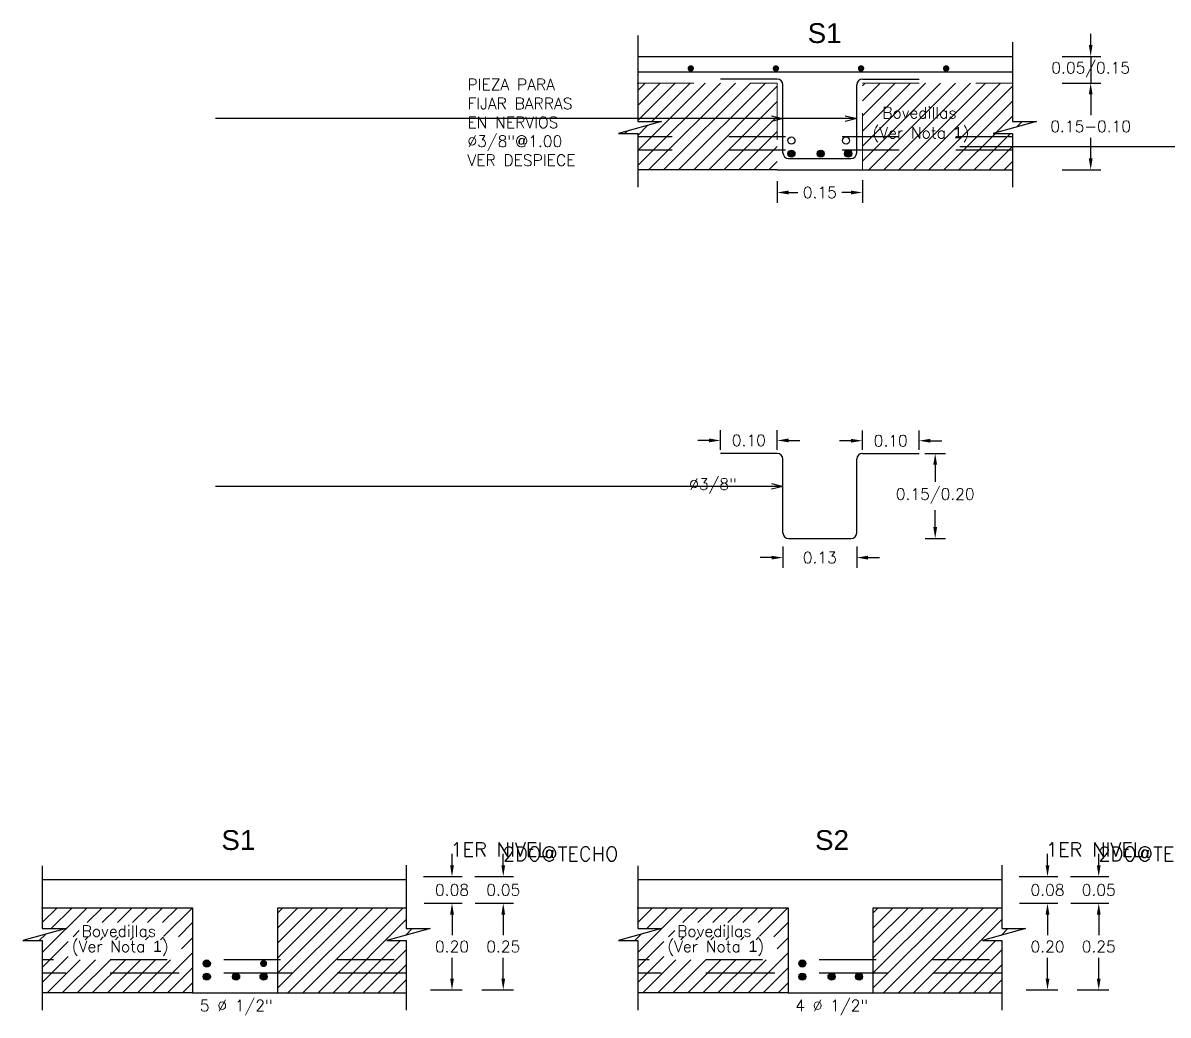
# Model space of a CAD drawing. Header units: metres. Extents: x -44 to 358, y -246 to 48.
# Drawn here: x 4.577 to 6.596, y 17.524 to 19.274 of the extents above; entities that cross this region are included whole.
import ezdxf

# ---------------------------------------------------------------- set-up
doc = ezdxf.new("R2010")
doc.units = ezdxf.units.M
doc.header["$LTSCALE"] = 0.3
doc.header["$PDMODE"] = 3
doc.linetypes.add('HIDDEN', pattern=[9.525, 6.35, -3.175])
doc.linetypes.add('HIDDEN2', pattern=[4.7625, 3.175, -1.5875])
for name, color, linetype in [('ACERO', 5, 'Continuous'), ('BORDE', 7, 'Continuous'), ('BP', 3, 'Continuous'), ('DIMTEXTO', 4, 'Continuous'), ('HATCH MUROS', 8, 'Continuous')]:
    doc.layers.add(name, color=color, linetype=linetype)
doc.layers.add('Losa', color=8, linetype='HIDDEN', lineweight=18)
doc.styles.add('Arial', font='arial.ttf')
doc.styles.add('SIMPLEX', font='simplex_.ttf', dxfattribs={"height": 0.2})
doc.styles.add('SMPLEX', font='simplex.shx')
doc.dimstyles.new('DIM10', dxfattribs={"dimscale": 0.1, "dimtxt": 0.2, "dimasz": 0.2, "dimexe": 0.18, "dimexo": 0.0625, "dimgap": 0.1, "dimtad": 0, "dimtih": 1, "dimtoh": 1, "dimzin": 0, "dimdsep": 46, "dimtxsty": 'SIMPLEX', "dimcen": 0.09, "dimclrd": 4, "dimclre": 4, "dimclrt": 4, "dimadec": 0, "dimazin": 0, "dimtfac": 1, "dimtofl": 0, "dimtmove": 0, "dimatfit": 3, "dimfxl": 0.5, "dimfxlon": 1, "dimtolj": 1, "dimtzin": 0, "dimarcsym": 0})

# ---------------------------------------------------------------- blocks, each defined once
blk = doc.blocks.new('*D185')
at = {"layer": 'DEFPOINTS', "color": 0, "transparency": 16777216}
for p in [(6.3229, 17.7684), (6.3275, 17.7214), (6.383, 17.7214)]:
    blk.add_point(p, dxfattribs=at)
at = {"layer": 'DIMTEXTO', "color": 4, "lineweight": -2, "transparency": 16777216}
for p, q in [((6.383, 17.7884), (6.383, 17.8084)), ((6.333, 17.7684), (6.401, 17.7684)), ((6.3337, 17.7214), (6.401, 17.7214)), ((6.383, 17.7014), (6.383, 17.6814))]:
    blk.add_line(p, q, dxfattribs=at)
at = {"layer": 'DIMTEXTO', "color": 4, "transparency": 16777216}
for points in [[(6.3797, 17.7884), (6.3863, 17.7884), (6.383, 17.7684)], [(6.3797, 17.7014), (6.3863, 17.7014), (6.383, 17.7214)]]:
    blk.add_solid(points, dxfattribs=at)
at = {"layer": 'DIMTEXTO', "color": 4, "transparency": 16777216, "insert": (6.383, 17.7449), "char_height": 0.02, "attachment_point": 5, "style": 'SMPLEX'}
blk.add_mtext('\\A1;0.08', dxfattribs=at)
blk = doc.blocks.new('*D186')
at = {"layer": 'DEFPOINTS', "color": 0, "transparency": 16777216}
for p in [(6.3275, 17.7214), (6.3389, 17.5686), (6.383, 17.5686)]:
    blk.add_point(p, dxfattribs=at)
at = {"layer": 'DIMTEXTO', "color": 4, "lineweight": -2, "transparency": 16777216}
for p, q in [((6.3337, 17.7214), (6.401, 17.7214)), ((6.383, 17.7014), (6.383, 17.665)), ((6.383, 17.5886), (6.383, 17.625)), ((6.3452, 17.5686), (6.401, 17.5686))]:
    blk.add_line(p, q, dxfattribs=at)
at = {"layer": 'DIMTEXTO', "color": 4, "transparency": 16777216}
for points in [[(6.3797, 17.7014), (6.3863, 17.7014), (6.383, 17.7214)], [(6.3797, 17.5886), (6.3863, 17.5886), (6.383, 17.5686)]]:
    blk.add_solid(points, dxfattribs=at)
at = {"layer": 'DIMTEXTO', "color": 4, "transparency": 16777216, "insert": (6.383, 17.645), "char_height": 0.02, "attachment_point": 5, "style": 'SMPLEX'}
blk.add_mtext('\\A1;0.20', dxfattribs=at)
blk = doc.blocks.new('*D208')
at = {"layer": 'DEFPOINTS', "color": 0, "transparency": 16777216}
for p in [(6.4131, 17.7684), (6.4177, 17.7214), (6.4733, 17.7214)]:
    blk.add_point(p, dxfattribs=at)
at = {"layer": 'DIMTEXTO', "color": 4, "lineweight": -2, "transparency": 16777216}
for p, q in [((6.4733, 17.7884), (6.4733, 17.8084)), ((6.4233, 17.7684), (6.4913, 17.7684)), ((6.424, 17.7214), (6.4913, 17.7214)), ((6.4733, 17.7014), (6.4733, 17.6814))]:
    blk.add_line(p, q, dxfattribs=at)
at = {"layer": 'DIMTEXTO', "color": 4, "transparency": 16777216}
for points in [[(6.4699, 17.7884), (6.4766, 17.7884), (6.4733, 17.7684)], [(6.4699, 17.7014), (6.4766, 17.7014), (6.4733, 17.7214)]]:
    blk.add_solid(points, dxfattribs=at)
at = {"layer": 'DIMTEXTO', "color": 4, "transparency": 16777216, "insert": (6.4733, 17.7449), "char_height": 0.02, "attachment_point": 5, "style": 'SMPLEX'}
blk.add_mtext('\\A1;0.05', dxfattribs=at)
blk = doc.blocks.new('*D209')
at = {"layer": 'DEFPOINTS', "color": 0, "transparency": 16777216}
for p in [(6.4177, 17.7214), (6.4292, 17.5686), (6.4733, 17.5686)]:
    blk.add_point(p, dxfattribs=at)
at = {"layer": 'DIMTEXTO', "color": 4, "lineweight": -2, "transparency": 16777216}
for p, q in [((6.424, 17.7214), (6.4913, 17.7214)), ((6.4733, 17.7014), (6.4733, 17.665)), ((6.4733, 17.5886), (6.4733, 17.625)), ((6.4354, 17.5686), (6.4913, 17.5686))]:
    blk.add_line(p, q, dxfattribs=at)
at = {"layer": 'DIMTEXTO', "color": 4, "transparency": 16777216}
for points in [[(6.4699, 17.7014), (6.4766, 17.7014), (6.4733, 17.7214)], [(6.4699, 17.5886), (6.4766, 17.5886), (6.4733, 17.5686)]]:
    blk.add_solid(points, dxfattribs=at)
at = {"layer": 'DIMTEXTO', "color": 4, "transparency": 16777216, "insert": (6.4733, 17.645), "char_height": 0.02, "attachment_point": 5, "style": 'SMPLEX'}
blk.add_mtext('\\A1;0.25', dxfattribs=at)
blk = doc.blocks.new('*D192')
at = {"layer": 'DEFPOINTS', "color": 0, "transparency": 16777216}
for p in [(5.2735, 17.7684), (5.2781, 17.7214), (5.3336, 17.7214)]:
    blk.add_point(p, dxfattribs=at)
at = {"layer": 'DIMTEXTO', "color": 4, "lineweight": -2, "transparency": 16777216}
for p, q in [((5.3336, 17.7884), (5.3336, 17.8084)), ((5.2836, 17.7684), (5.3516, 17.7684)), ((5.2843, 17.7214), (5.3516, 17.7214)), ((5.3336, 17.7014), (5.3336, 17.6814))]:
    blk.add_line(p, q, dxfattribs=at)
at = {"layer": 'DIMTEXTO', "color": 4, "transparency": 16777216}
for points in [[(5.3303, 17.7884), (5.337, 17.7884), (5.3336, 17.7684)], [(5.3303, 17.7014), (5.337, 17.7014), (5.3336, 17.7214)]]:
    blk.add_solid(points, dxfattribs=at)
at = {"layer": 'DIMTEXTO', "color": 4, "transparency": 16777216, "insert": (5.3336, 17.7449), "char_height": 0.02, "attachment_point": 5, "style": 'SMPLEX'}
blk.add_mtext('\\A1;0.08', dxfattribs=at)
blk = doc.blocks.new('*D193')
at = {"layer": 'DEFPOINTS', "color": 0, "transparency": 16777216}
for p in [(5.2781, 17.7214), (5.2895, 17.5686), (5.3336, 17.5686)]:
    blk.add_point(p, dxfattribs=at)
at = {"layer": 'DIMTEXTO', "color": 4, "lineweight": -2, "transparency": 16777216}
for p, q in [((5.2843, 17.7214), (5.3516, 17.7214)), ((5.3336, 17.7014), (5.3336, 17.665)), ((5.3336, 17.5886), (5.3336, 17.625)), ((5.2958, 17.5686), (5.3516, 17.5686))]:
    blk.add_line(p, q, dxfattribs=at)
at = {"layer": 'DIMTEXTO', "color": 4, "transparency": 16777216}
for points in [[(5.3303, 17.7014), (5.337, 17.7014), (5.3336, 17.7214)], [(5.3303, 17.5886), (5.337, 17.5886), (5.3336, 17.5686)]]:
    blk.add_solid(points, dxfattribs=at)
at = {"layer": 'DIMTEXTO', "color": 4, "transparency": 16777216, "insert": (5.3336, 17.645), "char_height": 0.02, "attachment_point": 5, "style": 'SMPLEX'}
blk.add_mtext('\\A1;0.20', dxfattribs=at)
blk = doc.blocks.new('*D194')
at = {"layer": 'DEFPOINTS', "color": 0, "transparency": 16777216}
for p in [(5.3637, 17.7684), (5.3683, 17.7214), (5.4239, 17.7214)]:
    blk.add_point(p, dxfattribs=at)
at = {"layer": 'DIMTEXTO', "color": 4, "lineweight": -2, "transparency": 16777216}
for p, q in [((5.4239, 17.7884), (5.4239, 17.8084)), ((5.3739, 17.7684), (5.4419, 17.7684)), ((5.3746, 17.7214), (5.4419, 17.7214)), ((5.4239, 17.7014), (5.4239, 17.6814))]:
    blk.add_line(p, q, dxfattribs=at)
at = {"layer": 'DIMTEXTO', "color": 4, "transparency": 16777216}
for points in [[(5.4206, 17.7884), (5.4272, 17.7884), (5.4239, 17.7684)], [(5.4206, 17.7014), (5.4272, 17.7014), (5.4239, 17.7214)]]:
    blk.add_solid(points, dxfattribs=at)
at = {"layer": 'DIMTEXTO', "color": 4, "transparency": 16777216, "insert": (5.4239, 17.7449), "char_height": 0.02, "attachment_point": 5, "style": 'SMPLEX'}
blk.add_mtext('\\A1;0.05', dxfattribs=at)
blk = doc.blocks.new('*D195')
at = {"layer": 'DEFPOINTS', "color": 0, "transparency": 16777216}
for p in [(5.3683, 17.7214), (5.3798, 17.5686), (5.4239, 17.5686)]:
    blk.add_point(p, dxfattribs=at)
at = {"layer": 'DIMTEXTO', "color": 4, "lineweight": -2, "transparency": 16777216}
for p, q in [((5.3746, 17.7214), (5.4419, 17.7214)), ((5.4239, 17.7014), (5.4239, 17.665)), ((5.4239, 17.5886), (5.4239, 17.625)), ((5.386, 17.5686), (5.4419, 17.5686))]:
    blk.add_line(p, q, dxfattribs=at)
at = {"layer": 'DIMTEXTO', "color": 4, "transparency": 16777216}
for points in [[(5.4206, 17.7014), (5.4272, 17.7014), (5.4239, 17.7214)], [(5.4206, 17.5886), (5.4272, 17.5886), (5.4239, 17.5686)]]:
    blk.add_solid(points, dxfattribs=at)
at = {"layer": 'DIMTEXTO', "color": 4, "transparency": 16777216, "insert": (5.4239, 17.645), "char_height": 0.02, "attachment_point": 5, "style": 'SMPLEX'}
blk.add_mtext('\\A1;0.25', dxfattribs=at)
blk = doc.blocks.new('*D196')
at = {"layer": 'DEFPOINTS', "color": 0, "transparency": 16777216}
for p in [(5.9067, 19.0013), (6.0567, 19.0029), (6.0567, 18.9748)]:
    blk.add_point(p, dxfattribs=at)
at = {"layer": 'DIMTEXTO', "color": 4, "lineweight": -2, "transparency": 16777216}
for p, q in [((5.9067, 18.995), (5.9067, 18.9568)), ((6.0567, 18.9966), (6.0567, 18.9568)), ((5.9267, 18.9748), (5.9431, 18.9748)), ((6.0367, 18.9748), (6.0203, 18.9748))]:
    blk.add_line(p, q, dxfattribs=at)
at = {"layer": 'DIMTEXTO', "color": 4, "transparency": 16777216}
for points in [[(5.9267, 18.9781), (5.9267, 18.9714), (5.9067, 18.9748)], [(6.0367, 18.9781), (6.0367, 18.9714), (6.0567, 18.9748)]]:
    blk.add_solid(points, dxfattribs=at)
at = {"layer": 'DIMTEXTO', "color": 4, "transparency": 16777216, "insert": (5.9817, 18.9748), "char_height": 0.02, "attachment_point": 5, "style": 'SMPLEX'}
blk.add_mtext('\\A1;0.15', dxfattribs=at)
blk = doc.blocks.new('_OBLIQUE')
at = {"color": 0, "linetype": 'ByBlock'}
blk.add_line((-0.5, -0.5), (0.5, 0.5), dxfattribs=at)
blk = doc.blocks.new('*D197')
at = {"layer": 'DEFPOINTS', "color": 0, "transparency": 16777216}
for p in [(6.1606, 18.5146), (6.1851, 18.5146), (6.1614, 18.3646)]:
    blk.add_point(p, dxfattribs=at)
at = {"layer": 'DIMTEXTO', "color": 4, "lineweight": -2, "transparency": 16777216}
for p, q in [((6.1669, 18.5146), (6.2031, 18.5146)), ((6.1851, 18.4946), (6.1851, 18.4648)), ((6.1851, 18.3846), (6.1851, 18.4143)), ((6.1677, 18.3646), (6.2031, 18.3646))]:
    blk.add_line(p, q, dxfattribs=at)
at = {"layer": 'DIMTEXTO', "color": 4, "transparency": 16777216}
for points in [[(6.1817, 18.4946), (6.1884, 18.4946), (6.1851, 18.5146)], [(6.1817, 18.3846), (6.1884, 18.3846), (6.1851, 18.3646)]]:
    blk.add_solid(points, dxfattribs=at)
at = {"layer": 'DIMTEXTO', "color": 4, "transparency": 16777216, "insert": (6.1851, 18.4396), "char_height": 0.02, "attachment_point": 5, "style": 'SMPLEX'}
blk.add_mtext('\\A1;0.15/0.20', dxfattribs=at)
blk = doc.blocks.new('*D525')
at = {"layer": 'DEFPOINTS', "color": 0, "transparency": 16777216}
for p in [(5.9067, 18.5375), (5.8067, 18.5146), (5.9067, 18.5146)]:
    blk.add_point(p, dxfattribs=at)
at = {"layer": 'DIMTEXTO', "color": 4, "lineweight": -2, "transparency": 16777216}
for p, q in [((5.8067, 18.5208), (5.8067, 18.5555)), ((5.9067, 18.5208), (5.9067, 18.5555)), ((5.7867, 18.5375), (5.7667, 18.5375)), ((5.9267, 18.5375), (5.9467, 18.5375))]:
    blk.add_line(p, q, dxfattribs=at)
at = {"layer": 'DIMTEXTO', "color": 4, "transparency": 16777216}
for points in [[(5.7867, 18.5409), (5.7867, 18.5342), (5.8067, 18.5375)], [(5.9267, 18.5409), (5.9267, 18.5342), (5.9067, 18.5375)]]:
    blk.add_solid(points, dxfattribs=at)
at = {"layer": 'DIMTEXTO', "color": 4, "transparency": 16777216, "insert": (5.8567, 18.5375), "char_height": 0.02, "attachment_point": 5, "style": 'SMPLEX'}
blk.add_mtext('\\A1;0.10', dxfattribs=at)
blk = doc.blocks.new('*D526')
at = {"layer": 'DEFPOINTS', "color": 0, "transparency": 16777216}
for p in [(6.0567, 18.537), (6.0567, 18.5146), (6.1567, 18.5146)]:
    blk.add_point(p, dxfattribs=at)
at = {"layer": 'DIMTEXTO', "color": 4, "lineweight": -2, "transparency": 16777216}
for p, q in [((6.0567, 18.5208), (6.0567, 18.555)), ((6.1567, 18.5208), (6.1567, 18.555)), ((6.0367, 18.537), (6.0167, 18.537)), ((6.1767, 18.537), (6.1967, 18.537))]:
    blk.add_line(p, q, dxfattribs=at)
at = {"layer": 'DIMTEXTO', "color": 4, "transparency": 16777216}
for points in [[(6.0367, 18.5404), (6.0367, 18.5337), (6.0567, 18.537)], [(6.1767, 18.5404), (6.1767, 18.5337), (6.1567, 18.537)]]:
    blk.add_solid(points, dxfattribs=at)
at = {"layer": 'DIMTEXTO', "color": 4, "transparency": 16777216, "insert": (6.1067, 18.537), "char_height": 0.02, "attachment_point": 5, "style": 'SMPLEX'}
blk.add_mtext('\\A1;0.10', dxfattribs=at)
blk = doc.blocks.new('*D198')
at = {"layer": 'DEFPOINTS', "color": 0, "transparency": 16777216}
for p in [(5.9167, 18.3567), (6.0467, 18.3567), (6.0467, 18.3309)]:
    blk.add_point(p, dxfattribs=at)
at = {"layer": 'DIMTEXTO', "color": 4, "lineweight": -2, "transparency": 16777216}
for p, q in [((5.9167, 18.3505), (5.9167, 18.3129)), ((6.0467, 18.3505), (6.0467, 18.3129)), ((5.8967, 18.3309), (5.8767, 18.3309)), ((6.0667, 18.3309), (6.0867, 18.3309))]:
    blk.add_line(p, q, dxfattribs=at)
at = {"layer": 'DIMTEXTO', "color": 4, "transparency": 16777216}
for points in [[(5.8967, 18.3342), (5.8967, 18.3275), (5.9167, 18.3309)], [(6.0667, 18.3342), (6.0667, 18.3275), (6.0467, 18.3309)]]:
    blk.add_solid(points, dxfattribs=at)
at = {"layer": 'DIMTEXTO', "color": 4, "transparency": 16777216, "insert": (5.9817, 18.3309), "char_height": 0.02, "attachment_point": 5, "style": 'SMPLEX'}
blk.add_mtext('\\A1;0.13', dxfattribs=at)
blk = doc.blocks.new('*D690')
at = {"layer": 'DEFPOINTS', "color": 0, "transparency": 16777216}
for p in [(6.3213, 19.2148), (6.3213, 19.1678), (6.4591, 19.1678)]:
    blk.add_point(p, dxfattribs=at)
at = {"layer": 'DIMTEXTO', "color": 4, "lineweight": -2, "transparency": 16777216}
for p, q in [((6.4591, 19.2348), (6.4591, 19.2548)), ((6.4091, 19.2148), (6.4771, 19.2148)), ((6.4591, 19.2148), (6.4591, 19.1678)), ((6.4091, 19.1678), (6.4771, 19.1678)), ((6.4591, 19.1478), (6.4591, 19.1278))]:
    blk.add_line(p, q, dxfattribs=at)
at = {"layer": 'DIMTEXTO', "color": 4, "transparency": 16777216}
for points in [[(6.4558, 19.2348), (6.4624, 19.2348), (6.4591, 19.2148)], [(6.4558, 19.1478), (6.4624, 19.1478), (6.4591, 19.1678)]]:
    blk.add_solid(points, dxfattribs=at)
at = {"layer": 'DIMTEXTO', "color": 4, "transparency": 16777216, "insert": (6.4591, 19.1913), "char_height": 0.02, "attachment_point": 5, "style": 'SMPLEX'}
blk.add_mtext('\\A1;0.05/0.15', dxfattribs=at)
blk = doc.blocks.new('*D691')
at = {"layer": 'DEFPOINTS', "color": 0, "transparency": 16777216}
for p in [(6.3213, 19.1678), (6.3213, 19.0148), (6.4591, 19.0148)]:
    blk.add_point(p, dxfattribs=at)
at = {"layer": 'DIMTEXTO', "color": 4, "lineweight": -2, "transparency": 16777216}
for p, q in [((6.4091, 19.1678), (6.4771, 19.1678)), ((6.4591, 19.1478), (6.4591, 19.1113)), ((6.4591, 19.0348), (6.4591, 19.0713)), ((6.4091, 19.0148), (6.4771, 19.0148))]:
    blk.add_line(p, q, dxfattribs=at)
at = {"layer": 'DIMTEXTO', "color": 4, "transparency": 16777216}
for points in [[(6.4558, 19.1478), (6.4624, 19.1478), (6.4591, 19.1678)], [(6.4558, 19.0348), (6.4624, 19.0348), (6.4591, 19.0148)]]:
    blk.add_solid(points, dxfattribs=at)
at = {"layer": 'DIMTEXTO', "color": 4, "transparency": 16777216, "insert": (6.4591, 19.0913), "char_height": 0.02, "width": 0.057143, "attachment_point": 5, "style": 'SMPLEX'}
blk.add_mtext('\\A1;0.15-0.10', dxfattribs=at)

msp = doc.modelspace()

# ---------------------------------------------------------------- hatches: boundary and pattern name
at = {"layer": 'ACERO'}
h = msp.add_hatch(color=256, dxfattribs=at)
edge = h.paths.add_edge_path()
edge.add_arc((5.9317072, 19.0432845), 0.00625, 0, 360)
h = msp.add_hatch(color=256, dxfattribs=at)
edge = h.paths.add_edge_path()
edge.add_arc((5.9833224, 19.0432845), 0.00625, 0, 360)
h = msp.add_hatch(color=256, dxfattribs=at)
edge = h.paths.add_edge_path()
edge.add_arc((6.0317072, 19.0432845), 0.00625, 0, 360)
h = msp.add_hatch(color=256, dxfattribs=at)
edge = h.paths.add_edge_path()
edge.add_arc((4.9015203, 17.6151113), 0.00625, 0, 360)
h = msp.add_hatch(color=256, dxfattribs=at)
edge = h.paths.add_edge_path()
edge.add_arc((5.0015404, 17.6151113), 0.00625, 0, 360)
h = msp.add_hatch(color=256, dxfattribs=at)
edge = h.paths.add_edge_path()
edge.add_arc((5.9509064, 17.6151113), 0.00625, 0, 360)
h = msp.add_hatch(color=256, dxfattribs=at)
edge = h.paths.add_edge_path()
edge.add_arc((4.9015203, 17.5919939), 0.00625, 0, 360)
h = msp.add_hatch(color=256, dxfattribs=at)
edge = h.paths.add_edge_path()
edge.add_arc((4.9531355, 17.5919939), 0.00625, 0, 360)
h = msp.add_hatch(color=256, dxfattribs=at)
edge = h.paths.add_edge_path()
edge.add_arc((5.0015203, 17.5919939), 0.00625, 0, 360)
h = msp.add_hatch(color=256, dxfattribs=at)
edge = h.paths.add_edge_path()
edge.add_arc((5.9509064, 17.5919939), 0.00625, 0, 360)
h = msp.add_hatch(color=256, dxfattribs=at)
edge = h.paths.add_edge_path()
edge.add_arc((6.0025216, 17.5919939), 0.00625, 0, 360)
h = msp.add_hatch(color=256, dxfattribs=at)
edge = h.paths.add_edge_path()
edge.add_arc((6.0509064, 17.5919939), 0.00625, 0, 360)
at = {"layer": 'HATCH MUROS'}
h = msp.add_hatch(dxfattribs=at)
h.set_pattern_fill('ANSI31', color=8, scale=0.15, style=0)
h.set_pattern_definition([(45, (-874.606012, 829.659767), (-0.01325825215, 0.01325825215), [])])
h.paths.add_polyline_path([(5.6609713, 19.07893), (5.6268163, 19.07893), (5.7030081, 19.0999175), (5.6609713, 19.0999175), (5.6609713, 19.1677845), (5.9067193, 19.1677845), (5.9067193, 19.0147845), (5.6609713, 19.0147845)])
h = msp.add_hatch(dxfattribs=at)
h.set_pattern_fill('ANSI31', color=8, scale=0.15, style=0)
h.set_pattern_definition([(45, (-874.587128, 829.661966), (-0.01325825215, 0.01325825215), [])])
h.paths.add_polyline_path([(6.3213273, 19.07893), (6.2871723, 19.07893), (6.3633641, 19.0999175), (6.3213273, 19.0999175), (6.3213273, 19.1677845), (6.0567072, 19.1677845), (6.0567072, 19.0147845), (6.3213273, 19.0147845)])
h = msp.add_hatch(dxfattribs=at)
h.set_pattern_fill('ANSI31', color=8, scale=0.15, style=0)
h.set_pattern_definition([(45, (-876.934028, 828.186476), (-0.01325825215, 0.01325825215), [])])
h.paths.add_polyline_path([(4.6115852, 17.7134939), (4.6115852, 17.6766061), (4.653622, 17.6766061), (4.5774302, 17.6556186), (4.6115852, 17.6556186), (4.6115852, 17.5634939), (4.8765203, 17.5634939), (4.8765203, 17.7134939)])
h.paths.add_polyline_path([(5.0265203, 17.5634939), (5.253057, 17.5634939), (5.253057, 17.6556186), (5.218902, 17.6556186), (5.2950938, 17.6766061), (5.253057, 17.6766061), (5.253057, 17.7134939), (5.0265203, 17.7134939)])
h.paths.add_polyline_path([(4.6768485, 17.6871758), (4.8258961, 17.6871758), (4.8258961, 17.6571758), (4.6768485, 17.6571758)], flags=16)
h.paths.add_polyline_path([(4.6574736, 17.662296), (4.857013, 17.662296), (4.857013, 17.6218198), (4.6574736, 17.6218198)], flags=16)
h = msp.add_hatch(dxfattribs=at)
h.set_pattern_fill('ANSI31', color=8, scale=0.15, style=0)
h.set_pattern_definition([(45, (-875.884642, 828.186476), (-0.01325825215, 0.01325825215), [])])
h.paths.add_polyline_path([(5.6609713, 17.7134939), (5.6609713, 17.6766061), (5.7030081, 17.6766061), (5.6268163, 17.6556186), (5.6609713, 17.6556186), (5.6609713, 17.5634939), (5.9259064, 17.5634939), (5.9259064, 17.7134939)])
h.paths.add_polyline_path([(6.0759064, 17.5634939), (6.3024431, 17.5634939), (6.3024431, 17.6556186), (6.2682881, 17.6556186), (6.3444799, 17.6766061), (6.3024431, 17.6766061), (6.3024431, 17.7134939), (6.0759064, 17.7134939)])
h.paths.add_polyline_path([(5.7262346, 17.6871758), (5.8752822, 17.6871758), (5.8752822, 17.6571758), (5.7262346, 17.6571758)], flags=16)
h.paths.add_polyline_path([(5.7068597, 17.662296), (5.9063992, 17.662296), (5.9063992, 17.6218198), (5.7068597, 17.6218198)], flags=16)

# ---------------------------------------------------------------- linework, layer by layer
for p, q in [((4.6115852, 17.7634939), (5.253057, 17.7634939)), ((5.6609713, 17.7634939), (6.3024431, 17.7634939)), ((4.6102885, 17.7134939), (4.8765203, 17.7134939)), ((4.8765203, 17.7134939), (4.8765203, 17.5634939)), ((5.0265203, 17.5634939), (5.0265203, 17.7134939)), ((5.0265203, 17.7134939), (5.253057, 17.7134939)), ((5.6596746, 17.7134939), (5.9259064, 17.7134939)), ((5.9259064, 17.7134939), (5.9259064, 17.5634939)), ((6.0759064, 17.5634939), (6.0759064, 17.7134939)), ((6.0759064, 17.7134939), (6.3024431, 17.7134939)), ((4.8765203, 17.5634939), (4.6115852, 17.5634939)), ((4.8765203, 17.5634939), (5.0265203, 17.5634939)), ((5.0265203, 17.5634939), (5.253057, 17.5634939)), ((5.9259064, 17.5634939), (5.6609713, 17.5634939)), ((5.9259064, 17.5634939), (6.0759064, 17.5634939)), ((6.0759064, 17.5634939), (6.3024431, 17.5634939))]:
    msp.add_line(p, q)
at = {"layer": 'ACERO'}
for p, q in [((5.6609713, 19.1877845), (6.3213273, 19.1877845)), ((5.9067072, 19.1747845), (5.8067072, 19.1747845)), ((6.0567072, 19.1747845), (6.1567072, 19.1747845)), ((5.9167072, 19.0447845), (5.9167072, 19.1647845)), ((6.0467072, 19.0447845), (6.0467072, 19.1647845)), ((5.9267072, 19.0347845), (6.0367072, 19.0347845)), ((5.9067072, 18.5145611), (5.8067072, 18.5145611)), ((6.0567072, 18.5145611), (6.1567072, 18.5145611)), ((5.9167072, 18.3745611), (5.9167072, 18.5045611)), ((6.0467072, 18.3745611), (6.0467072, 18.5045611)), ((5.9267072, 18.3645611), (6.0367072, 18.3645611))]:
    msp.add_line(p, q, dxfattribs=at)
at = {"layer": 'ACERO', "linetype": 'HIDDEN', "ltscale": 0.0004}
for p, q in [((6.3213273, 19.0730246), (5.6607625, 19.0730246)), ((6.3213273, 19.0494514), (5.6607625, 19.0494514)), ((5.2313887, 17.621734), (4.6113763, 17.621734)), ((6.2807748, 17.621734), (5.6607625, 17.621734)), ((5.2313887, 17.5981608), (4.6113763, 17.5981608)), ((5.253057, 17.5981608), (4.6115852, 17.5981608)), ((6.2807748, 17.5981608), (5.6607625, 17.5981608)), ((6.3024431, 17.5981608), (5.6609713, 17.5981608))]:
    msp.add_line(p, q, dxfattribs=at)
at = {"layer": 'ACERO', "const_width": 0.005625}
for points in [[(5.7515904, 19.1934959, 1), (5.7572154, 19.1934959, 1)], [(5.9015904, 19.1934959, 1), (5.9072154, 19.1934959, 1)], [(6.0515904, 19.1934959, 1), (6.0572154, 19.1934959, 1)], [(6.2015904, 19.1934959, 1), (6.2072154, 19.1934959, 1)]]:
    msp.add_lwpolyline(points, format="xyb", close=True, dxfattribs=at)
at = {"layer": 'ACERO'}
for centre in [(5.9317072, 19.066402), (6.0279655, 19.066402), (5.9317072, 19.0432845), (5.9833224, 19.0432845), (6.0317072, 19.0432845), (4.9015203, 17.6151113), (5.9509064, 17.6151113), (4.9015203, 17.5919939), (4.9531355, 17.5919939), (5.0015203, 17.5919939), (5.9509064, 17.5919939), (6.0025216, 17.5919939), (6.0509064, 17.5919939)]:
    msp.add_circle(centre, 0.00625, dxfattribs=at)
for centre, start, end in [((5.9067072, 19.1647845), 0, 90), ((6.0567072, 19.1647845), 90, 180), ((5.9267072, 19.0447845), 180, 270), ((6.0367072, 19.0447845), 270, 0), ((5.9067072, 18.5045611), 0, 90), ((6.0567072, 18.5045611), 90, 180), ((5.9267072, 18.3745611), 180, 270), ((6.0367072, 18.3745611), 270, 0)]:
    msp.add_arc(centre, 0.01, start, end, dxfattribs=at)
at = {"layer": 'BORDE'}
for p, q in [((5.6609713, 19.2147845), (6.3213273, 19.2147845)), ((5.9067072, 19.0147845), (5.6609713, 19.0147845)), ((5.9067072, 19.0147845), (6.0567072, 19.0147845)), ((6.0567072, 19.0147845), (6.3213273, 19.0147845))]:
    msp.add_line(p, q, dxfattribs=at)
at = {"layer": 'BP'}
for points in [[(5.6609713, 19.2516478), (5.6609713, 19.0999175), (5.7030081, 19.0999175), (5.6268163, 19.07893), (5.6609713, 19.07893), (5.6609713, 18.9842109)], [(6.3213273, 19.2400495), (6.3213273, 19.0999175), (6.3633641, 19.0999175), (6.2871723, 19.07893), (6.3213273, 19.07893), (6.3213273, 18.9842109)], [(4.6115852, 17.7874148), (4.6115852, 17.6766061), (4.653622, 17.6766061), (4.5774302, 17.6556186), (4.6115852, 17.6556186), (4.6115852, 17.5329202)], [(4.6115852, 17.7874148), (4.6115852, 17.6766061), (4.653622, 17.6766061), (4.5774302, 17.6556186), (4.6115852, 17.6556186), (4.6115852, 17.5329202)], [(5.253057, 17.7887588), (5.253057, 17.6766061), (5.2950938, 17.6766061), (5.218902, 17.6556186), (5.253057, 17.6556186), (5.253057, 17.5329202)], [(5.253057, 17.7887588), (5.253057, 17.6766061), (5.2950938, 17.6766061), (5.218902, 17.6556186), (5.253057, 17.6556186), (5.253057, 17.5329202)], [(5.6609713, 17.7874148), (5.6609713, 17.6766061), (5.7030081, 17.6766061), (5.6268163, 17.6556186), (5.6609713, 17.6556186), (5.6609713, 17.5329202)], [(5.6609713, 17.7874148), (5.6609713, 17.6766061), (5.7030081, 17.6766061), (5.6268163, 17.6556186), (5.6609713, 17.6556186), (5.6609713, 17.5329202)], [(6.3024431, 17.7887588), (6.3024431, 17.6766061), (6.3444799, 17.6766061), (6.2682881, 17.6556186), (6.3024431, 17.6556186), (6.3024431, 17.5329202)], [(6.3024431, 17.7887588), (6.3024431, 17.6766061), (6.3444799, 17.6766061), (6.2682881, 17.6556186), (6.3024431, 17.6556186), (6.3024431, 17.5329202)]]:
    msp.add_lwpolyline(points, dxfattribs=at)
at = {"layer": 'Losa', "linetype": 'HIDDEN2', "lineweight": 0, "ltscale": 0.1}
for p, q in [((5.6596746, 19.1677845), (5.9067072, 19.1677845)), ((5.9067072, 19.1677845), (5.9067072, 19.0147845)), ((6.0567072, 19.0147845), (6.0567072, 19.1677845)), ((6.0567072, 19.1677845), (6.3213273, 19.1677845))]:
    msp.add_line(p, q, dxfattribs=at)

# ---------------------------------------------------------------- texts
at = {"layer": 'DIMTEXTO', "color": 4, "attachment_point": 4}
for s, insert, char_height, style in [('S1', (5.960332, 19.255579), 0.035, 'Arial'), ('\\A1;PIEZA PARA\\PFIJAR BARRAS\\PEN NERVIOS\\P∅3/8"@1.00\\PVER DESPIECE', (5.3607719, 19.0983425), 0.02, 'SMPLEX'), ('Bovedillas', (6.0918643, 19.115404), 0.02, 'SIMPLEX'), ('(Ver Nota {\\fSansSerif|b0|i0|c2|p2;1})', (6.0746091, 19.0766808), 0.02, 'SIMPLEX'), ('\\A1;∅3/8"', (5.751578, 18.4572077), 0.02, 'SMPLEX'), ('S1', (4.9271751, 17.8326043), 0.035, 'Arial'), ('S2', (5.9733621, 17.8326043), 0.035, 'Arial'), ('1ER NIVEL', (5.3306931, 17.8160963), 0.025, 'SIMPLEX'), ('2DO@TECHO', (5.4232279, 17.8083977), 0.025, 'SIMPLEX'), ('1ER NIVEL', (6.3800792, 17.8160963), 0.025, 'SIMPLEX'), ('2DO@TECHO', (6.472614, 17.8083977), 0.025, 'SIMPLEX'), ('Bovedillas', (4.6809386, 17.6721758), 0.02, 'SIMPLEX'), ('Bovedillas', (5.7303247, 17.6721758), 0.02, 'SIMPLEX'), ('(Ver Nota {\\fSansSerif|b0|i0|c2|p2;1})', (4.6636834, 17.6420579), 0.02, 'SIMPLEX'), ('(Ver Nota {\\fSansSerif|b0|i0|c2|p2;1})', (5.7130695, 17.6420579), 0.02, 'SIMPLEX'), ('5 %%C 1/2"', (4.8892354, 17.5374828), 0.02, 'SIMPLEX'), ('4 %%C 1/2"', (5.9385032, 17.5374828), 0.02, 'SIMPLEX')]:
    msp.add_mtext(s, dxfattribs=dict(at, insert=insert, char_height=char_height, style=style))

# ---------------------------------------------------------------- dimensions: what is measured, and where the dimension line sits
at = {"layer": 'DIMTEXTO'}
dim = msp.add_linear_dim(base=(6.4590956, 19.1677845), p1=(6.3213273, 19.2147845), p2=(6.3213273, 19.1677845), angle=90, text='0.05/0.15', dimstyle='DIM10', override={"dimtxsty": 'SMPLEX', "dimtmove": 1}, dxfattribs=at)
dim.commit()
dim.dimension.update_dxf_attribs({"geometry": '*D690', "text_midpoint": (6.4590956, 19.1912845), "dimtype": 160})
for base, p1, p2, text, override, picture, middle in [((6.4590956, 19.0147845), (6.3213273, 19.1677845), (6.3213273, 19.0147845), '0.15-0.10', {"dimtxsty": 'SMPLEX', "dimtmove": 1}, '*D691', (6.4590956, 19.0912845)), ((6.1850791, 18.5145611), (6.1614139, 18.3645611), (6.1606103, 18.5145611), '<>/0.20', {"dimtxsty": 'SMPLEX', "dimblk1": 'OBLIQUE', "dimblk2": 'OBLIQUE'}, '*D197', (6.1850791, 18.4395611)), ((5.3336293, 17.7213683), (5.2734909, 17.7683683), (5.2780896, 17.7213683), '0.08', {"dimtxsty": 'SMPLEX', "dimtmove": 1}, '*D192', (5.3336293, 17.7448683)), ((5.4238843, 17.7213683), (5.3637459, 17.7683683), (5.3683446, 17.7213683), '0.05', {"dimtxsty": 'SMPLEX', "dimtmove": 1}, '*D194', (5.4238843, 17.7448683)), ((6.3830154, 17.7213683), (6.322877, 17.7683683), (6.3274758, 17.7213683), '0.08', {"dimtxsty": 'SMPLEX', "dimtmove": 1}, '*D185', (6.3830154, 17.7448683)), ((6.4732704, 17.7213683), (6.413132, 17.7683683), (6.4177307, 17.7213683), '0.05', {"dimtxsty": 'SMPLEX', "dimtmove": 1}, '*D208', (6.4732704, 17.7448683)), ((5.3336293, 17.5685666), (5.2780896, 17.7213683), (5.2895166, 17.5685666), '0.20', {"dimtxsty": 'SMPLEX', "dimtmove": 1}, '*D193', (5.3336293, 17.6449674)), ((5.4238843, 17.5685666), (5.3683446, 17.7213683), (5.3797716, 17.5685666), '0.25', {"dimtxsty": 'SMPLEX'}, '*D195', (5.4238843, 17.6449674)), ((6.3830154, 17.5685666), (6.3274758, 17.7213683), (6.3389028, 17.5685666), '0.20', {"dimtxsty": 'SMPLEX', "dimtmove": 1}, '*D186', (6.3830154, 17.6449674)), ((6.4732704, 17.5685666), (6.4177307, 17.7213683), (6.4291577, 17.5685666), '0.25', {"dimtxsty": 'SMPLEX'}, '*D209', (6.4732704, 17.6449674))]:
    dim = msp.add_linear_dim(base=base, p1=p1, p2=p2, angle=90, text=text, dimstyle='DIM10', override=override, dxfattribs=at)
    dim.commit()
    dim.dimension.update_dxf_attribs({"geometry": picture, "text_midpoint": middle})
for base, p1, p2, picture, middle in [((6.0567072, 18.9747799), (5.9067072, 19.0012591), (6.0567072, 19.0028707), '*D196', (5.9817072, 18.9747799)), ((5.9067072, 18.5375246), (5.8067072, 18.5145611), (5.9067072, 18.5145611), '*D525', (5.8567072, 18.5375246)), ((6.0567072, 18.5370169), (6.1567072, 18.5145611), (6.0567072, 18.5145611), '*D526', (6.1067072, 18.5370169)), ((6.0467072, 18.3308607), (5.9167072, 18.3567384), (6.0467072, 18.3567384), '*D198', (5.9817072, 18.3308607))]:
    dim = msp.add_linear_dim(base=base, p1=p1, p2=p2, dimstyle='DIM10', override={"dimtxsty": 'SMPLEX', "dimblk1": 'OBLIQUE', "dimblk2": 'OBLIQUE'}, dxfattribs=at)
    dim.commit()
    dim.dimension.update_dxf_attribs({"geometry": picture, "text_midpoint": middle})

# ---------------------------------------------------------------- leaders
for points in [[(5.9167072, 19.1049982), (5.5583127, 19.1049982)], [(6.0467072, 19.1049982), (5.5583127, 19.1049982)], [(7.2287444, 19.0549982), (6.8703498, 19.0549982)], [(7.3587444, 19.0549982), (6.8703498, 19.0549982)], [(5.9167072, 18.4565541), (5.8342562, 18.4565541)]]:
    msp.add_leader(points, dimstyle='DIM10', override={"dimtxsty": 'SMPLEX', "dimtmove": 1, "dimldrblk": 'Open30'}, dxfattribs=at)

doc.saveas('drawing.dxf')
